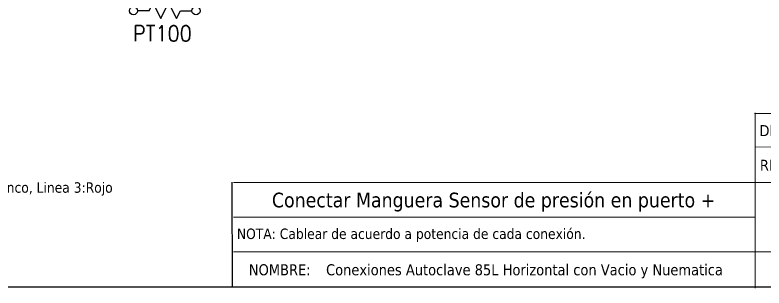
# Model space of a CAD drawing. Header units: inches. Extents: x 18.7 to 39.4, y 4.3 to 20.5.
# Drawn here: x 25.99 to 34.93, y 4.32 to 7.58 of the extents above; entities that cross this region are included whole.
import ezdxf
from ezdxf.enums import TextEntityAlignment as Align

# ---------------------------------------------------------------- set-up
doc = ezdxf.new("R2010")
doc.units = ezdxf.units.IN
doc.header["$MEASUREMENT"] = 0
doc.linetypes.add('CENTERX2', pattern=[20.32, 12.7, -2.54, 2.54, -2.54])
for name, color, linetype in [('CONTORNO', 179, 'Continuous'), ('DESC', 250, 'Continuous'), ('SYMS', 7, 'Continuous'), ('TAGS', 150, 'Continuous')]:
    doc.layers.add(name, color=color, linetype=linetype)
doc.styles.add('SLDTEXTSTYLE0', font='tahoma.ttf')
doc.styles.add('SLDTEXTSTYLE1', font='tahomabd.ttf')
doc.styles.add('WD', font='romans.shx')

# ---------------------------------------------------------------- blocks, each defined once
blk = doc.blocks.new('VVR1TZR')
for p, q in [((0, 0.125), (0, 0.2168)), ((0.0625, 0.0938), (0, 0.125)), ((-0.0625, 0.0312), (0.0625, 0.0938)), ((-0.1406, -0.0312), (-0.1406, 0.0312)), ((-0.1406, 0.0312), (-0.0625, 0)), ((-0.0625, 0), (-0.1406, -0.0312)), ((0.0625, -0.0312), (-0.0625, 0.0312)), ((-0.0625, -0.0938), (0.0625, -0.0312)), ((0, -0.125), (-0.0625, -0.0938)), ((0, -0.125), (0, -0.2168))]:
    blk.add_line(p, q)
for centre in [(0, 0.249), (0, -0.249)]:
    blk.add_circle(centre, 0.0322)
at = {"style": 'WD', "width": 0.7}
for tag, p in [('INST', (0.1562, 0.5599)), ('LOC', (0.1562, 0.3903))]:
    blk.add_attdef(tag, text='', height=0.125, dxfattribs=at).set_placement(p, align=Align.TOP_LEFT)
at = {"linetype": 'Continuous', "style": 'WD', "flags": 8}
for tag, p in [('TERM01', (-0.0625, 0.2812)), ('TERM03', (-0.0781, 0.0469))]:
    blk.add_attdef(tag, text='', height=0.125, dxfattribs=at).set_placement(p, align=Align.RIGHT)
at = {"color": 7, "style": 'WD', "flags": 1}
for tag, p in [('X4TERM01', (-0.0312, 0.25)), ('X2TERM01', (0, 0.2812)), ('X1TERM01', (0.0312, 0.25)), ('X4TERM03', (-0.1406, 0)), ('X4TERM02', (-0.0312, -0.25)), ('X1TERM02', (0.0312, -0.25)), ('X8TERM02', (0, -0.2812))]:
    blk.add_attdef(tag, p, '', height=0.0125, dxfattribs=at)
at = {"style": 'WD'}
for tag, p, width in [('RATING1', (0.1562, 0.1091), 0.9), ('TAG1', (0.1531, -0.0472), 0.9), ('DESC1', (0.1562, -0.2034), 0.7), ('DESC2', (0.1562, -0.3597), 0.7)]:
    blk.add_attdef(tag, p, '', height=0.125, dxfattribs=dict(at, width=width))
at = {"style": 'WD', "flags": 9}
blk.add_attdef('FAMILY', text='', height=0.01, dxfattribs=at).set_placement((-0.2191, -0.0659), align=Align.CENTER)
at = {"linetype": 'Continuous', "style": 'WD', "flags": 9}
blk.add_attdef('ASSYCODE', text='', height=0.01, dxfattribs=at).set_placement((-0.2188, -0.125), align=Align.CENTER)
for tag, p in [('MFG', (-0.2211, -0.0986)), ('CAT', (-0.2211, -0.0835))]:
    blk.add_attdef(tag, text='', height=0.01, dxfattribs=at).set_placement(p, align=Align.MIDDLE)
at = {"linetype": 'Continuous', "style": 'WD', "flags": 8}
blk.add_attdef('TERM02', text='', height=0.125, dxfattribs=at).set_placement((-0.0625, -0.2812), align=Align.TOP_RIGHT)

msp = doc.modelspace()

# ---------------------------------------------------------------- linework, layer by layer
at = {"color": 7, "linetype": 'Continuous', "lineweight": 0}
for p, q in [((39.3895, 6.4081), (34.82, 6.3997)), ((34.8246, 6.4081), (34.8246, 4.3163)), ((36.8995, 5.9931), (34.8255, 6.0013)), ((36.8995, 5.5781), (28.5991, 5.5781)), ((34.8246, 5.1631), (28.5991, 5.1631)), ((39.3895, 4.7481), (28.5991, 4.7481))]:
    msp.add_line(p, q, dxfattribs=at)
at = {"color": 7, "linetype": 'Continuous'}
msp.add_line((18.6587, 4.3311), (39.4087, 4.3311), dxfattribs=at)
at = {"color": 7, "linetype": 'CENTERX2', "lineweight": 0}
msp.add_line((28.596, 4.3273), (39.3895, 4.3273), dxfattribs=at)
at = {"layer": 'DESC'}
msp.add_line((28.5865, 4.3373), (28.5825, 5.583), dxfattribs=at)

# ---------------------------------------------------------------- block references
at = {"layer": 'SYMS'}
ref = msp.add_blockref('VVR1TZR', (27.7769, 7.6285), dxfattribs=dict(at, xscale=1.5, yscale=1.5, zscale=1.5, rotation=270))
ref.add_attrib('TAG1', 'PT100', (27.3985, 7.2639), dxfattribs={"layer": 'TAGS', "color": 250, "height": 0.1875, "style": 'WD', "width": 0.9})

# ---------------------------------------------------------------- texts
at = {"color": 7, "linetype": 'Continuous', "lineweight": 0, "attachment_point": 1, "style": 'SLDTEXTSTYLE0'}
for s, insert, char_height in [('REVISÓ:', (34.8826, 5.8489), 0.13176), ('CONEXIONES DC y AC TARJETA: Cable vehicular centelsa AWG#18 (Linea 1:Negro, Linea 2: Blanco, Linea 3:Rojo\\PGND:Negro, +VDC:Rojo, -VDC:Blanco)', (18.8942, 5.5794), 0.1245), ('NOTA: Cablear de acuerdo a potencia de cada conexión.', (28.6387, 5.0267), 0.1245), ('\\pi-0.39529,l0.52705,t1.0541;NOMBRE:^IConexiones Autoclave 85L Horizontal con Vacio y Nuematica', (28.6491, 4.6002), 0.131763)]:
    msp.add_mtext(s, dxfattribs=dict(at, insert=insert, char_height=char_height))
at = {"layer": 'CONTORNO', "color": 7}
for s, insert, char_height, attachment_point, style in [('DIBUJÓ:  ', (34.8771, 6.2628), 0.13176, 1, 'SLDTEXTSTYLE0'), ('    Conectar Manguera Sensor de presión en puerto +', (31.5712, 5.4555), 0.175683, 2, 'SLDTEXTSTYLE1')]:
    msp.add_mtext(s, dxfattribs=dict(at, insert=insert, char_height=char_height, attachment_point=attachment_point, style=style))

doc.saveas('drawing.dxf')
